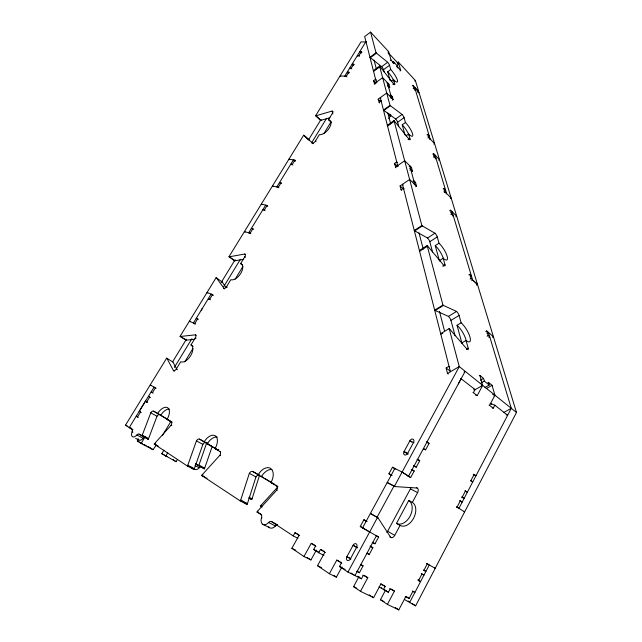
<?xml version="1.0" encoding="UTF-8"?>
<svg xmlns="http://www.w3.org/2000/svg" width="642" height="642" viewBox="0 0 642 642"><rect width="100%" height="100%" fill="white"/><g stroke="black" fill="none" stroke-linecap="round" stroke-linejoin="round"><path stroke-width="0.96" d="M205.817 442.579A3.098 1.782 -59.8 0 0 202.872 444.384L194.365 468.644A3.138 1.806 -60.7 0 1 193.972 469.454L187.416 466.036A3.162 1.798 -60.6 0 0 187.817 465.217L196.444 440.861A3.114 1.782 -59.7 0 1 199.542 439.112L204.132 441.905A11.042 6.412 -59.8 0 1 215.214 435.757A11.042 6.412 -59.8 0 1 215.078 448.573L219.885 451.495A3.21 1.886 -60.1 0 1 219.877 455.242L202.246 474.727A3.242 1.894 -61.1 0 0 201.708 475.481L240.293 500.969L247.042 504.443A3.395 2.103 -62.3 0 0 247.451 503.553L255.965 476.95A3.338 2.078 -61.1 0 1 259.392 475.136L257.346 474.013M248.751 498.031L251.696 499.564A2.977 1.846 -62.1 0 0 252.057 498.786L259.496 475.425A2.937 1.83 -61 0 1 259.633 475.2M240.293 500.969A3.419 2.095 -62.1 0 0 240.71 500.07L249.353 473.347A3.362 2.07 -61 0 1 252.796 471.517L256.928 473.788M195.529 463.885A2.785 1.605 -60.7 0 1 195.746 463.989L204.349 468.869A2.777 1.613 -60.7 0 0 204.694 468.146L212.133 446.623A2.745 1.605 -59.9 0 1 212.261 446.415M198.595 465.843A2.793 1.613 -60.6 0 0 198.94 465.113L206.483 443.51A2.761 1.597 -59.7 0 1 207.093 442.691M177.031 369.648L172.947 362.048L166.679 358.148L125.511 425.14L131.899 429.362A2.897 1.517 -59.4 0 1 132.083 431.793A5.818 3.058 -59.3 0 0 132.461 436.704A5.818 3.058 -59.3 0 0 136.898 434.995A2.929 1.549 -59.5 0 1 139.129 434.136L148.222 439.297A2.921 1.565 -59.6 0 0 148.599 438.542L157.009 416.257A2.881 1.549 -58.8 0 1 159.818 414.604L168.541 419.908M141.866 435.942A2.937 1.557 -59.5 0 0 142.251 435.196L150.774 412.822A2.897 1.541 -58.7 0 1 153.59 411.153L159.818 414.604M404.532 599.548L415.631 605.831L516.489 412.477L419.001 92.424L414.804 87.93L413.705 88.716M405.254 596.45L409.147 598.472L412.854 591.394L412.413 591.121M418.44 580.32L420.558 581.636L418.528 580.561L421.922 574.084L421.481 573.812M424.121 570.353L425.903 571.42L423.889 570.329L427.267 563.885L426.818 563.62M464.166 511.674L464.615 511.915L457.032 507.076L460.314 500.824L459.857 500.591M461.839 497.277L464.118 498.417L462.224 497.181L465.482 490.953L465.025 490.729M470.578 480.834L472.769 481.885L470.899 480.617L474.141 474.438L473.684 474.221M419.194 581.138L419.547 580.472L418.544 579.943M409.492 602.774L429.265 564.992L426.601 563.411M486.941 333.23L488.41 332.355L511.289 408.32L458.942 508.295L456.679 507.132M385.377 590.455L380.457 599.74L387.407 604.387L398.778 609.9L405.696 596.739M387.407 604.387L394.437 591.073L392.246 589.653M492.294 407.855L493.225 408.224L494.83 405.19L490.159 403.385M378.997 586.892L388.394 592.253L390.159 588.923L389.718 588.634M493.225 408.224L489.573 405.359L494.934 395.231L492.077 385.296L488.45 382.351L487.912 382.656M359.03 576.508L353.565 586.66L360.491 591.33L373.604 597.686L380.786 584.204L380.345 583.915M383.37 589.749L385.152 586.395L383.394 585.255M389.887 536.953L390.777 537.474A3.78 2.488 -62.8 0 0 394.734 535.364L400.054 525.421A13.065 8.627 -63.8 0 0 413.584 518.287A13.065 8.627 -63.8 0 0 412.373 502.397L417.613 492.607A3.708 2.464 -64.9 0 0 417.268 488.04L416.361 487.575M479.309 375.682L479.847 375.369L482.664 385.361L477.215 395.657L473.419 392.679L475.08 389.59L460.707 378.435M400.054 525.421L396.475 523.39L408.769 500.471L412.373 502.397M360.491 591.33L367.81 577.672L366.494 576.821M408.545 476.179L408.015 475.842L408.545 476.179L461.181 378.611M356.663 571.268L359.4 572.712L363.083 565.867L361.334 564.743M366.943 553.308L369.206 554.503L372.866 547.714L370.217 546.093M372.296 542.289L374.984 543.782L378.628 537.025L376.405 535.709M409.307 476.846L410.671 477.536L414.202 470.995L411.626 469.398M413.978 466.06L416.257 467.183L419.764 460.667L417.661 459.279M424.21 449.215L425.59 449.857L429.073 443.397L426.537 441.76M341.913 566.982L336.384 577.15L329.354 573.723L336.793 560.089L341.343 563.074L339.482 566.493L347.94 572.086L361.446 578.811L363.284 575.393L362.842 575.112M386.837 532.362A3.748 2.488 -62.6 0 0 387.64 531.231L410.407 488.867A3.675 2.464 -64.7 0 0 410.896 487.583M347.94 572.086L377.52 517.46L370.426 513.391A3.82 2.592 -62.4 0 1 370.988 513.897L378.09 517.966L390.777 537.474M417.268 488.04L395.071 486.588L387.888 482.808A3.756 2.568 -64.3 0 1 387.19 482.559L394.373 486.339L459.279 366.622M378.628 537.025L362.561 527.852L394.87 468.427L395.416 468.772M376.87 517.661L394.324 485.432M369.632 532.033L360.25 526.448L363.902 519.739L367.08 521.585M391.371 475.289L388.932 473.764L392.495 467.224L402.101 472.079L410.671 477.536M458.324 383.9L465.169 371.349L464.07 371.991M329.354 573.723L317.509 565.69L324.876 552.289L320.51 549.424L318.681 552.754L323.897 555.378M318.681 552.754L313.681 549.448L315.503 546.149L311.242 543.357L303.963 556.51L310.945 559.944L316.354 550.138M297.936 538.317L293.185 535.909L294.975 532.708L297.992 534.248M303.963 556.51L291.861 548.3L299.06 535.38L294.975 532.708M390.745 116.106L389.397 114.733L389.846 113.987M388.755 118.618L390.826 115.135M163.927 450.138L161.792 453.693L176.093 461.702L177.417 459.479M397.005 66.246L398.497 63.767L388.851 53.366L388.258 53.35M165.62 456.253L167.771 452.674M388.474 53.984L388.851 53.366M162.346 435.605L170.997 421.288M138.439 439.152L137.332 440.958L141.096 443.494L145.244 436.664M184.752 361.903L192.905 348.526M235.165 279.182L242.893 266.502M323.849 133.664L330.927 122.06A9.149 4.783 -47.7 0 1 331.673 122.229M172.907 361.31L186.493 339.128M221.153 282.528L235.181 259.633M308.553 139.82L321.024 119.468M174.327 367.457L191.878 338.735M223.761 286.573L240.437 259.288M311.506 143.005L326.626 118.264M166.679 358.148A2.777 1.461 -56.8 0 1 166.992 358.437L173.5 370.675A2.825 1.509 -57 0 0 176.317 368.973L180.723 361.743A9.839 5.28 -56.5 0 0 190.642 355.716A9.839 5.28 -56.5 0 0 190.963 344.979L195.32 337.836A2.785 1.493 -55.8 0 0 195.393 334.835L180.498 336.456A2.745 1.445 -55.8 0 1 180.057 336.376L216.129 277.665A2.688 1.42 -53.8 0 1 216.466 277.898L224.443 288.94M223.737 288.443A2.728 1.469 -53.8 0 0 226.57 286.645L230.807 279.711A9.534 5.128 -53.2 0 0 240.782 273.38A9.534 5.128 -53.2 0 0 240.63 263.613L244.819 256.752A2.704 1.453 -52.7 0 0 244.762 254.023L229.443 256.776A2.664 1.404 -52.8 0 1 228.985 256.736L303.65 135.229A2.576 1.324 -48.4 0 1 304.019 135.374L313.232 143.704M313.176 143.631L312.55 143.062A2.624 1.364 -48.2 0 0 315.407 141.128L319.339 134.684A9.173 4.767 -47.7 0 0 329.386 127.87A9.173 4.767 -47.7 0 0 328.463 119.733L332.355 113.361A2.608 1.348 -47.3 0 0 332.083 111.082L316.089 115.729A2.568 1.308 -47.6 0 1 315.607 115.769L360.989 41.899L365.715 41.963M141.288 412.533L139.226 411.313L145.421 401.194L146.97 402.053L145.469 401.089M201.187 310.287L202.294 308.481M140.502 412.108L137.508 416.995L136.248 416.193L138.295 417.42M145.421 401.194L146.721 401.972L149.69 397.117L148.406 396.363L150.461 397.558M152.266 392.591L151.119 391.941L152.403 392.687L155.364 387.856L150.22 384.927L150.982 385.369M190.088 321.698L189.366 321.225L194.743 323.584L197.608 318.922L198.33 319.395M209.38 299.397L208.305 298.666L209.685 299.212L212.51 294.598L213.224 295.087M245.108 232.115L244.433 231.602L250.131 233.19L252.868 228.737L253.542 229.258M263.958 210.335L262.963 209.541L264.416 209.894L267.112 205.48L267.778 206.018M273.099 186.549L272.449 186.003L278.299 187.223L280.971 182.866L281.621 183.411M291.396 164.753L290.762 164.2L292.254 164.456L294.887 160.155L295.529 160.709M340.693 76.494L340.099 75.908L346.303 76.246L348.823 72.137L349.417 72.731M350.211 68.806L349.617 68.204L351.19 68.277L353.694 64.184L354.28 64.786M357.915 56.239L357.329 55.629L358.91 55.677L361.398 51.609L361.976 52.219M141.096 443.494L152.997 449.689L156.439 444.946M187.416 466.036L154.232 444.112A3.009 1.637 -59.8 0 1 154.73 443.413L171.061 425.277A2.977 1.629 -59.1 0 0 171.205 421.874L167.056 419.346A10.272 5.553 -58.8 0 0 167.626 407.702A10.272 5.553 -58.8 0 0 157.571 413.576L153.59 411.153M262.105 507.076L260.54 506.057A3.066 1.934 -62.5 0 1 261.037 505.342L277.809 486.925M261.767 515.028L257.001 512.003A3.515 2.215 -62.8 0 1 257.578 511.184L276.734 490.151A3.475 2.207 -61.6 0 0 276.566 485.978L270.94 482.559A11.941 7.487 -61.1 0 0 270.467 468.339A11.941 7.487 -61.1 0 0 258.148 474.775L252.796 471.517M393.217 63.735L393.963 63.197L391.026 60.043L388.659 51.649L370.554 32.1L364.648 36.554L376.34 82.256L376.942 82.874M370.554 32.1L376.035 52.756L369.952 57.274A2.616 0.61 54.6 0 0 370.378 57.684L381.653 66.688A2.568 0.594 54.9 0 1 383.539 69.689L384.157 71.992M370.378 57.684L376.461 53.174L387.656 62.274A2.576 0.578 55 0 1 389.542 65.283L390.729 69.537A9.092 2.078 55.1 0 1 397.398 80.17A9.092 2.078 55.1 0 1 393.538 79.656L391.235 81.325M387.928 52.195L388.659 51.649M380.04 66.656A2.672 0.626 54.9 0 0 379.574 66.126L373.379 70.684A2.664 0.642 54.8 0 1 373.845 71.214L380.04 66.656L393.65 83.941A2.632 0.61 55.1 0 0 394.766 84.07L393.538 79.656M381.653 66.688L387.656 62.274M390.288 60.589L391.026 60.043M392.463 62.627L393.57 61.817L397.446 65.982L397.839 67.362L400.736 70.468L399.998 71.005M383.539 69.689L389.542 65.283M397.205 62.852L398.297 62.049L415.366 80.491L418.672 91.357L417.581 92.135M374.848 84.399L373.492 80.772L375.57 79.247L376.469 80.17M390.119 80.603L387.704 71.752L390.729 69.537M396.708 66.519L397.446 65.982M374.254 83.781L382.64 77.658L388.948 84.254L389.766 87.28L388.972 87.85M397.109 67.9L397.839 67.362M386.853 82.995L387.375 82.609L391.516 97.985L390.978 98.37M387.375 85.394L388.948 84.254M387.399 86.213L388.193 85.643L389.766 87.28M392.872 84.503L393.65 83.941M393.995 84.624L394.766 84.07M379.558 102.969L378.146 99.197L386.709 93.018L393.105 99.63L392.302 100.2M378.949 102.351L381.091 100.81L381.701 101.428M389.879 95.441L390.673 94.864L392.262 96.509L393.105 99.63M391.066 97.367L392.262 96.509M414.644 81.004L415.366 80.491M412.341 85.884L413.079 85.354L418.672 91.357M379.574 66.126L389.983 105.352L383.451 110.023A2.769 0.706 55.2 0 0 383.9 110.432L395.649 119.011A2.72 0.682 55.4 0 1 397.663 122.221L398.722 126.161M413.183 88.676L413.913 88.155L413.079 85.354M383.9 110.432L390.424 105.761L402.085 114.453A2.728 0.666 55.5 0 1 404.107 117.671L405.447 122.51A9.638 2.375 55.6 0 1 412.573 133.881A9.638 2.375 55.6 0 1 408.649 134.018L406.017 135.855M414.588 90.185L415.326 89.663L413.913 88.155M418.271 92.946L419.001 92.424M395.649 119.011L402.085 114.453M394.509 121.137A2.833 0.714 55.4 0 0 394.019 120.592L387.359 125.302A2.825 0.738 55.4 0 1 387.848 125.848L394.509 121.137L408.906 139.113A2.793 0.698 55.7 0 0 410.045 139.049L408.649 134.018M397.663 122.221L404.107 117.671M404.958 134.86L402.205 124.797L405.447 122.51M408.079 139.691L408.906 139.113M409.219 139.619L410.045 139.049M426.994 134.884L427.773 134.347L429.241 135.863L428.07 136.666M427.933 138.03L428.72 137.492L427.773 134.347M395.986 167.787L394.413 163.509L396.724 161.912L397.366 162.53M429.667 139.37L430.188 139.009L414.804 87.93M395.336 167.169L404.669 160.757L411.458 167.401L412.453 171.085L411.578 171.679M433.783 144.065L434.562 143.527L428.72 137.492M409.187 166.15L409.773 165.748L414.812 184.463L414.21 184.864M409.708 168.597L411.458 167.401M432.74 154.112L433.543 153.566L439.465 159.609L438.663 160.147M409.885 170.034L410.76 169.432L412.453 171.085M433.43 156.175L435.027 155.083L446.599 193.507L446.038 193.876M433.719 157.402L434.522 156.857L433.543 153.566M435.212 158.919L436.014 158.373L434.522 156.857M401.715 190.409L401.057 189.791L400.086 185.939L409.636 179.471L416.522 186.116L415.631 186.718M412.894 181.261L413.785 180.659L415.494 182.312L416.522 186.116M401.057 189.791L403.449 188.17L404.107 188.796M414.154 183.211L415.494 182.312M443.165 188.989L443.999 188.435L445.524 189.952L443.855 191.059M444.224 192.544L445.067 191.99L443.999 188.435M450.331 198.571L451.166 198.025L445.067 191.99M439.898 261.125A10.93 3.162 57.4 0 1 439.353 260.652L443.173 258.228A10.946 3.122 57.4 0 0 447.153 256.286A10.946 3.122 57.4 0 0 439 243.206L437.25 236.906A3.09 0.875 57.1 0 0 434.939 233.215L422.34 225.92A3.146 0.907 56.8 0 1 421.85 225.535L414.275 230.486A3.138 0.931 56.8 0 0 414.772 230.871L427.5 238.03A3.082 0.891 57.1 0 1 429.795 241.713L432.564 252.009M414.772 230.871L422.34 225.92M449.657 210.728L450.515 210.175L456.695 216.193L455.844 216.747M450.933 212.43L452.072 211.683L472.648 280.024L477.496 284.462L476.573 285.032L477.03 284.751M450.772 214.452L451.639 213.898L450.515 210.175M452.329 215.969L453.196 215.407L451.639 213.898M427.5 238.03L434.939 233.215M429.795 241.713L437.25 236.906M427.692 246.087A3.234 0.955 57.2 0 0 427.147 245.525L419.403 250.516A3.218 0.979 57.2 0 1 419.948 251.078L427.692 246.087L443.855 265.427A3.178 0.923 57.6 0 0 445.002 264.809L443.173 258.228M439.353 260.652L435.244 245.621L439 243.206M442.884 266.037L443.855 265.427M443.076 266.029L445.002 264.809M468.829 274.856L469.751 274.286L471.372 275.779L470.45 276.349M470.096 279.11L471.027 278.532L472.648 280.024L471.726 280.594M461.125 322.814L457.024 325.285L461.839 342.9L466.02 340.421A11.893 3.643 58.9 0 0 469.968 337.034A11.893 3.643 58.9 0 0 461.125 322.814L459.078 315.447A3.346 1.019 58.5 0 0 456.582 311.434L443.453 305.432A3.411 1.059 58.2 0 1 442.94 305.07L434.666 310.158A3.403 1.083 58.3 0 0 435.188 310.519L448.461 316.378A3.338 1.043 58.6 0 1 450.949 320.374L455.106 335.814M435.188 310.519L443.453 305.432M448.461 316.378L456.582 311.434M450.949 320.374L459.078 315.447M466.02 340.421L468.17 348.141A3.467 1.075 59.2 0 1 467.023 349.192L449.745 329.137A3.515 1.115 58.8 0 0 449.167 328.56L440.685 333.68A3.507 1.148 58.9 0 1 441.231 334.201M442.322 333.607L442.852 333.286M449.215 329.45L449.745 329.137M485.753 331.481L486.732 330.895L493.409 336.721L492.43 337.291M487.166 336.223L488.153 335.638L489.838 337.098L488.851 337.684M466.59 349.079L468.17 348.141M466.493 349.505L467.023 349.192M448.276 374.077L447.53 373.492L446.134 367.962L449.039 366.253L449.785 366.839M447.53 373.492L459.247 366.574L516.489 412.477M480.336 380.224L483.554 378.379L484.325 381.083L489.22 385.048L484.943 387.479M481.099 382.929L484.325 381.083M473.997 390.304L482.664 385.361L481.741 385.056M486.227 388.627L492.077 385.296M493.883 395.825L494.958 395.223L493.995 394.878M503.874 412.437L511.289 408.32M315.607 115.769L320.486 120.343A2.56 1.316 -47.6 0 0 320.968 120.303L329.9 117.759M228.985 256.736L234.482 260.764A2.656 1.412 -52.8 0 0 234.94 260.804L243.503 259.304M180.057 336.376L185.907 340.075A2.737 1.453 -55.9 0 0 186.349 340.156L194.678 339.289M361.398 51.609L359.817 51.577L361.269 53.085M397.599 63.735L398.497 63.767M353.694 64.184L352.129 64.12L353.445 65.468M348.823 72.137L347.258 72.056L348.734 73.549M389.397 114.733L390.681 114.862M294.887 160.155L288.948 159.152L289.582 159.706M280.971 182.866L279.495 182.569L280.795 183.66M267.112 205.48L261.318 204.116L261.984 204.646M252.868 228.737L251.431 228.343L252.779 229.387M492.591 394.349L493.056 394.525M473.668 389.052L475.08 389.59M472.953 392.503L473.419 392.679M475.337 394.934L477.215 395.657M212.51 294.598L207.021 292.487L207.735 292.977M489.108 405.174L489.573 405.359M506.217 414.748L507.621 415.294L494.83 405.19M197.608 318.922L196.251 318.336L197.335 319.05M426.769 442.346L429.073 443.397M423.295 448.782L423.752 448.999M473.25 474.422L475.995 475.714L474.141 474.438M470.442 480.393L470.899 480.617M417.019 459.351L419.764 460.667M353.565 586.66L355.219 587.462M356.045 587.863L356.872 588.265M380.457 599.74L382.608 600.784M383.322 601.137L384.036 601.482M317.509 565.69L320.149 566.99M320.591 567.199L321.465 567.632M413.689 465.578L416.257 467.183M465.185 491.13L467.368 492.197L465.482 490.953M291.861 548.3L294.477 549.6M294.911 549.809L295.785 550.242M411.474 469.639L414.202 470.995M461.767 496.956L462.224 497.181M339.482 566.493L341.672 567.584M342.106 567.809L342.547 568.026M343.422 568.459L343.855 568.676M344.722 569.117L345.155 569.334M341.343 563.074L341.777 563.291M313.681 549.448L315.431 550.33M315.864 550.547L316.731 550.988M317.164 551.205L317.597 551.422M318.464 551.863L318.897 552.08M260.909 514.587A3.523 2.223 -63 0 1 261.503 517.789A7.094 4.51 -63.1 0 0 262.722 524.265L269.576 527.716M363.284 575.393L367.81 577.672M380.786 584.204L385.152 586.395M390.159 588.923L394.437 591.073M459.937 500.904L462.216 502.052L460.314 500.824M407.951 476.163L408.858 476.621M336.793 560.089L339.851 561.638M340.717 562.071L341.151 562.296M315.503 546.149L315.944 546.374M262.722 524.265A7.094 4.51 -63.1 0 0 268.621 522.524L275.474 525.999A3.555 2.295 -63.6 0 1 277.609 524.891M320.51 549.424L323.119 550.748M323.985 551.189L324.419 551.414M324.876 552.289L325.309 552.505M299.06 535.38L299.493 535.605M268.621 522.524A3.579 2.287 -63.4 0 1 271.598 521.649L273.741 522.74M274.174 522.965L275.025 523.399M275.458 523.615L275.883 523.832M276.734 524.273L277.159 524.49M261.503 517.789L261.936 518.014M311.242 543.357L313.408 544.464M313.842 544.681L314.708 545.122M315.142 545.339L315.575 545.564M456.582 506.843L457.032 507.076M257.001 512.003L259.135 513.102M259.561 513.319L260.411 513.752M298.426 534.465L298.851 534.69M388.932 473.764L392.126 475.497M349.505 558.002L346.897 556.662L353.068 545.307A2.913 2.046 -64.9 0 1 356.198 543.846A2.913 2.046 -64.9 0 1 356.559 547.482L350.372 558.893A2.929 2.054 -65.6 0 1 347.242 560.346A2.929 2.054 -65.6 0 1 346.897 556.662L350.805 559.11M349.938 558.219L350.805 558.668M257.578 511.184L258.004 511.409M360.796 564.695L363.083 565.867M412.854 591.394L414.901 592.446L412.782 591.105M240.71 500.07L247.451 503.553M410.407 488.867L417.613 492.607M137.332 440.958L138.833 441.744M139.579 442.129L141.071 442.908M141.81 443.293L142.556 443.678M144.041 444.457L144.779 444.842M145.517 445.227L146.256 445.604M147.732 446.375L148.463 446.76M161.792 453.693L162.45 454.038M163.1 454.384L164.416 455.066M165.074 455.403L165.724 455.748M166.382 456.085L167.032 456.43M202.246 474.727L203.073 475.16M261.037 505.342L261.784 505.727M201.708 475.481L203.787 476.557M204.196 476.773L205.023 477.199M205.44 477.415L205.849 477.632M206.676 478.057L207.085 478.274M260.54 506.057L261.655 506.642M187.817 465.217L194.365 468.644M249.112 497.245L252.057 498.786M135.639 438.366L138.8 440.011M136.898 434.995L143.238 438.326A2.913 1.557 -59.6 0 1 145.365 437.419M154.232 444.112L157.041 445.588M157.442 445.797L158.245 446.222M194.975 465.514L199.277 467.777A2.777 1.605 -60.8 0 1 201.275 466.919M139.129 434.136L141.513 435.396M141.906 435.605L142.701 436.022M143.094 436.231L147.355 438.727M195.746 463.989L198.619 465.506M198.98 465.699L200.055 466.261M200.416 466.453L201.131 466.83M154.73 443.413L155.533 443.839M132.083 431.793L132.878 432.21M357.369 547.586L353.068 545.307L357.417 547.939M125.511 425.14L126.594 425.718M127.188 426.023L127.806 426.352M130.599 427.829L131.369 428.238M417.886 579.903L419.603 580.817M132.886 429.53L129.243 427.604L154.072 387.118L156.134 388.298M131.899 429.362L132.685 429.779M142.251 435.196L148.599 438.542M198.94 465.113L204.694 468.146M372.866 547.714L370.169 546.23M421.922 574.084L423.945 575.168L421.28 573.555M276.734 490.151L277.151 490.384M276.566 485.978L277.817 486.668M219.877 455.242L220.696 455.692M139.226 411.313L140.197 411.843M249.353 473.347L255.965 476.95M196.444 440.861L202.872 444.384M258.148 474.775L274.278 484.381L270.94 482.559M199.542 439.112L204.365 441.776M204.766 441.993L205.56 442.434M204.132 441.905L218.328 450.355A11.01 6.42 -59.8 0 0 218.729 449.649M150.774 412.822L157.009 416.257M206.483 443.51L212.133 446.623M215.078 448.573L218.328 450.355M219.885 451.495L220.704 451.944M171.061 425.277L171.855 425.71M157.571 413.576L170.202 421.088L167.056 419.346M171.205 421.874L172 422.308M360.25 526.448L363.22 528.093M362.561 527.852L363.131 528.165M427.267 563.885L435.22 568.274L434.77 568.01M146.721 401.972L147.491 402.406M152.403 392.687L153.173 393.121M387.64 531.231L394.734 535.364M363.902 519.739L366.229 521.103M375.803 535.42L376.397 535.773L354.93 575.569L351.013 572.985M173.5 370.675L174.255 371.132M176.317 368.973L177.072 369.423M423.447 570.064L423.889 570.329M372.769 542.442L374.984 543.782M170.764 421.256L171.879 421.93M205.962 442.651L216.017 448.766M217.301 449.544L218.577 450.323M260.845 476.019L263.75 477.784M265.21 478.675L271.117 482.262M272.609 483.169L274.11 484.084M275.611 484.999L277.119 485.914M418.086 580.288L418.528 580.561M367.007 553.131L369.206 554.503M180.498 336.456L186.349 340.156M190.963 344.979L193.186 346.383M403.176 472.761L403.722 473.106M404.797 473.796L405.335 474.133M406.41 474.823L406.94 475.16M392.495 467.224L395.32 469.021M195.32 337.836L196.059 338.31M195.393 334.835L196.131 335.309M406.506 596.771L409.147 598.472M391.371 589.083L391.805 589.372M201.492 467.015L204.349 468.869M249.441 498.104L251.696 499.564M408.2 601.016L409.018 601.554M412.308 603.681L415.631 605.831M381.204 583.843L381.645 584.124M382.078 584.405L382.953 584.974M194.743 323.584L195.473 324.066M194.847 323.945L193.394 322.99L211.13 294.068L213.024 295.368M364.744 575.681L365.186 575.962M365.619 576.243L366.06 576.532M357.209 571.284L359.4 572.712M381.42 587.695L381.846 587.976M384.454 589.677L384.895 589.966M385.328 590.247L388.394 592.253M357.514 576.227L357.955 576.516M358.388 576.805L361.446 578.811M405.102 452.281L405.632 452.634M406.699 453.332L407.229 453.685M147.532 438.839L148.222 439.297M190.337 467.063L193.972 469.454M241.962 501.089L244.49 502.758M245.132 503.184L247.042 504.443M271.598 521.649L293.185 535.909M408.055 453.581L404.035 451.575L409.909 440.773A2.769 1.998 -57.6 0 1 413.047 439.192A2.769 1.998 -57.6 0 1 413.544 442.466L407.654 453.316A2.785 2.006 -58.4 0 1 404.516 454.889A2.785 2.006 -58.4 0 1 404.035 451.575L408.015 454.207M172.473 459.295L172.955 459.616M173.436 459.937L176.093 461.702M395.287 607.573L395.721 607.862M396.154 608.151L397.029 608.736M397.47 609.025L398.778 609.9M149.201 447.137L149.907 447.618M150.148 447.771L151.801 448.886M152.042 449.047L152.997 449.689M369.254 594.765L369.688 595.054M370.121 595.351L370.554 595.64M371.421 596.225L371.854 596.514M372.296 596.811L373.604 597.686M411.883 442.113L409.909 440.773L413.938 442.731M307.109 557.352L307.871 557.866M308.642 558.388L310.945 559.944M334.129 575.625L336.384 577.15M423.511 448.445L425.59 449.857M209.685 299.212L210.399 299.694M226.57 286.645L227.276 287.151M216.129 277.665L222.052 281.846L226.144 287.736M240.63 263.613L242.716 265.146M229.443 256.776L234.94 260.804M244.819 256.752L245.509 257.273M244.762 254.023L245.453 254.537M250.131 233.19L250.813 233.712M249.602 233.487L248.703 232.789L265.66 205.143L267.2 206.387M446.134 367.962L450.211 371.18M490.544 403.353L491.579 404.171M264.416 209.894L265.082 210.424M479.847 375.369L483.554 378.379M277.48 187.464L276.83 186.918L293.394 159.898L295.095 161.383M278.299 187.223L278.957 187.769M292.254 164.456L292.888 165.018M304.019 135.374L308.979 139.876A2.568 1.332 -48.4 0 0 308.609 139.731L307.991 139.17M303.65 135.229L307.678 138.889M315.407 141.128L316.033 141.697M473.459 280.771L473.868 281.14M474.679 281.878L475.08 282.247M475.882 282.994L476.292 283.363M477.094 284.101L477.496 284.462M316.089 115.729L320.968 120.303M400.086 185.939L403.345 189.029M328.463 119.733L330.927 122.06M403.12 184.952L402.462 184.326L450.427 371.734M332.083 111.082L332.997 111.965M332.355 113.361L332.965 113.947M398.305 166.19L397.663 165.572L380.281 97.656L380.891 98.274M394.413 163.509L397.615 166.599M345.139 76.559L344.746 76.157L365.94 41.594L366.51 42.212M346.303 76.246L346.897 76.839M378.146 99.197L380.57 101.661M351.19 68.277L351.776 68.879M373.492 80.772L375.867 83.227M358.91 55.677L359.488 56.287M469.751 274.286L471.027 278.532M486.732 330.895L488.153 335.638M398.297 62.049L400.736 70.468M488.45 382.351L489.22 385.048M393.57 61.817L393.963 63.197M394.019 120.592L421.85 225.535M427.147 245.525L442.94 305.07M449.167 328.56L459.247 366.574M374.077 60.179L376.324 68.806M387.8 112.92L390.665 123.922M419.017 232.894L423.214 249.024M439.441 311.362L444.601 331.16M275.474 525.999A7.046 4.518 -63.2 0 1 268.613 526.689M143.238 438.326A5.786 3.074 -59.5 0 1 137.982 438.751M172.634 361.759A2.761 1.461 -56.9 0 1 172.947 362.048M221.715 281.605A2.672 1.428 -53.8 0 1 222.052 281.846M207.358 443.686A11.01 6.42 -59.8 0 1 217.285 437.106M261.463 476.589A11.901 7.495 -61.2 0 1 271.895 469.527M160.701 415.31A10.24 5.561 -58.8 0 1 169.336 409.01M199.277 467.777A5.505 3.178 -60.6 0 1 194.526 468.989M189.791 466.565A5.537 3.17 -60.5 0 1 189.334 466.413M323.175 554.648A6.685 4.574 -64.9 0 1 322.918 554.415M390.424 105.761A2.777 0.682 55.2 0 1 389.983 105.352M376.461 53.174A2.624 0.594 54.7 0 1 376.035 52.756M387.704 71.752A9.084 2.103 55 0 1 394.003 81.325M402.205 124.797A9.622 2.416 55.6 0 1 408.922 134.972M462.417 343.35A11.877 3.691 58.9 0 1 461.839 342.9M457.024 325.285A11.877 3.691 58.9 0 1 466.164 340.926M435.244 245.621A10.93 3.162 57.4 0 1 443.526 259.272M377.52 517.46A3.852 2.592 -62.5 0 1 378.09 517.966M395.071 486.588A3.788 2.568 -64.5 0 1 394.373 486.339M408.769 500.471A13.009 8.627 -63.8 0 1 409.989 516.312A13.009 8.627 -63.8 0 1 396.475 523.39"/></g></svg>
